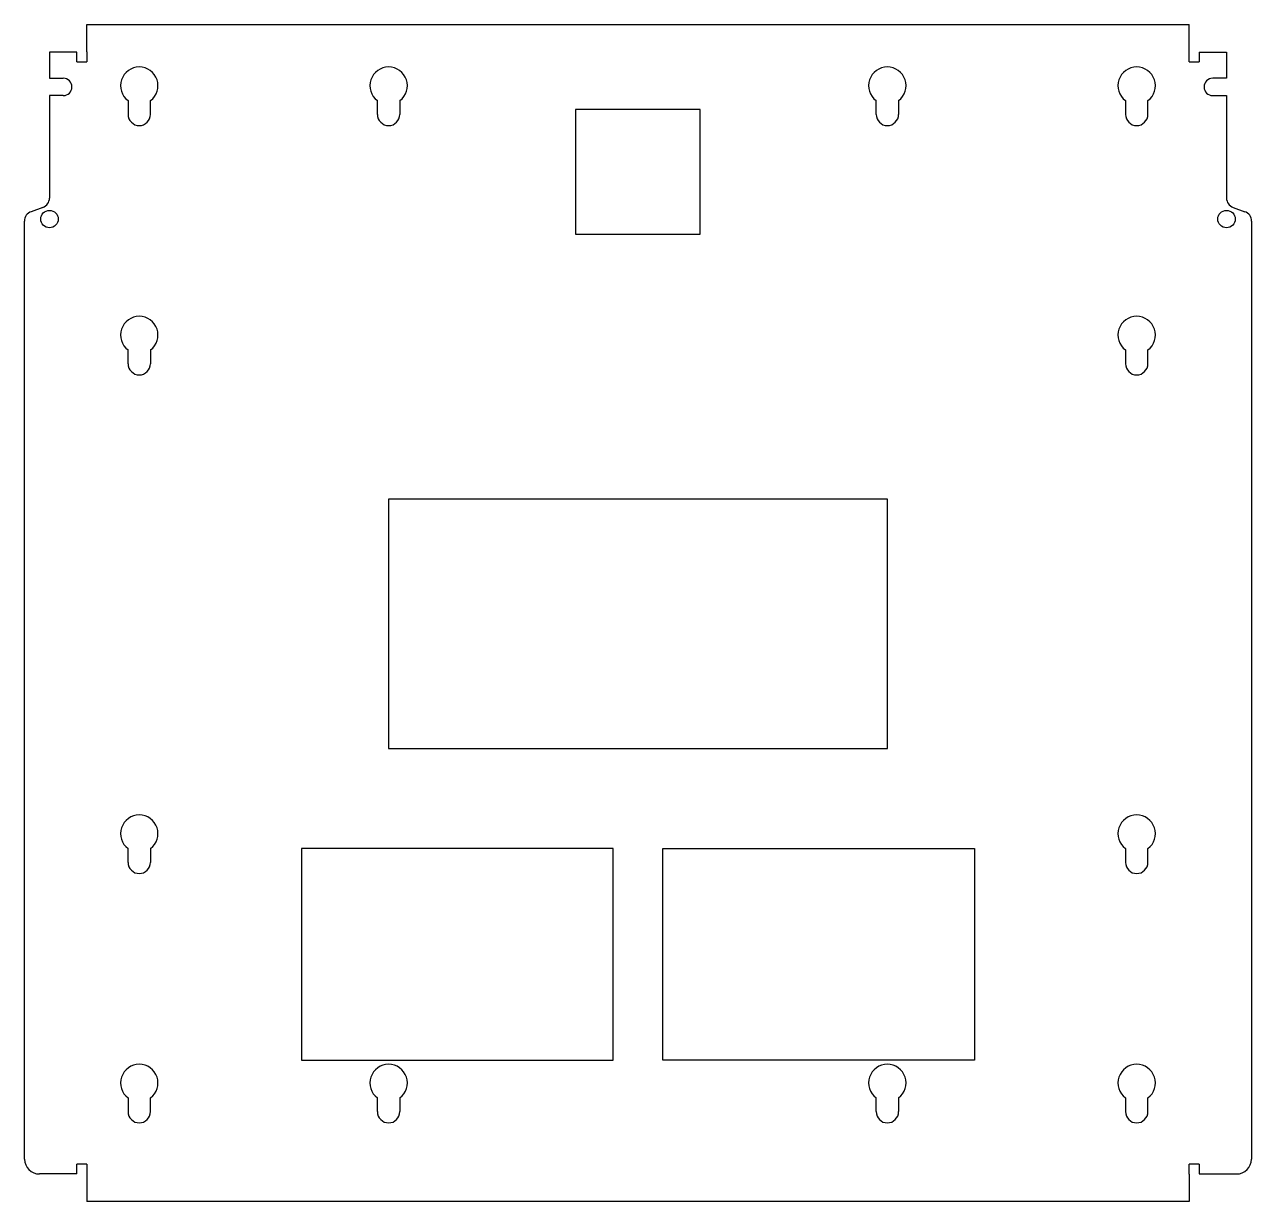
# Model space of a CAD drawing. Header units: millimetres. Extents: x 84 to 576, y -19 to 453.
import ezdxf

# ---------------------------------------------------------------- set-up
doc = ezdxf.new("R2010")
doc.units = ezdxf.units.MM
doc.layers.add('Default', color=7, linetype='Continuous')
doc.layers.add('SUPORTE_REGULAGE', color=7, linetype='Continuous')

# ---------------------------------------------------------------- blocks, each defined once
blk = doc.blocks.new('SE')
at = {"layer": 'SUPORTE_REGULAGE', "color": 7, "linetype": 'Continuous'}
for p, q in [((108.97, 453.37), (550.97, 453.37)), ((108.97, 442.37), (108.97, 453.37)), ((550.97, 442.37), (550.97, 453.37)), ((93.95, 442.34), (93.95, 431.84)), ((104.95, 442.34), (93.95, 442.34)), ((104.95, 438.34), (104.95, 442.34)), ((104.95, 438.34), (108.97, 438.34)), ((108.97, 442.37), (108.97, 438.34)), ((550.97, 438.34), (550.97, 442.37)), ((550.97, 438.34), (555, 438.34)), ((555, 442.34), (566, 442.34)), ((555, 442.34), (555, 438.34)), ((566, 442.34), (566, 431.84)), ((93.95, 431.84), (97.49, 431.84)), ((97.49, 431.84), (99.49, 431.84)), ((562.46, 431.84), (560.46, 431.84)), ((566, 431.84), (562.46, 431.84)), ((99.49, 424.84), (93.95, 424.84)), ((93.95, 424.84), (93.95, 383.79)), ((560.46, 424.84), (566, 424.84)), ((566, 424.84), (566, 383.79)), ((125.47, 422.84), (125.47, 417.34)), ((134.47, 417.34), (134.47, 422.84)), ((225.47, 417.34), (225.47, 422.84)), ((234.47, 422.84), (234.47, 417.34)), ((304.97, 419.34), (304.97, 369.34)), ((354.97, 419.34), (304.97, 419.34)), ((354.97, 369.34), (354.97, 419.34)), ((425.47, 417.34), (425.47, 422.84)), ((434.47, 422.84), (434.47, 417.34)), ((525.47, 422.84), (525.47, 417.34)), ((534.47, 417.34), (534.47, 422.84)), ((91.33, 380.04), (86.58, 378.3)), ((568.62, 380.04), (573.37, 378.3)), ((83.95, -1.66), (83.95, 374.55)), ((576, 374.55), (576, -1.66)), ((304.97, 369.34), (354.97, 369.34)), ((125.47, 317.34), (125.47, 322.84)), ((134.47, 322.84), (134.47, 317.34)), ((525.47, 322.84), (525.47, 317.34)), ((534.47, 317.34), (534.47, 322.84)), ((229.97, 262.94), (229.97, 162.94)), ((429.97, 262.94), (229.97, 262.94)), ((429.97, 162.94), (429.97, 262.94)), ((229.97, 162.94), (429.97, 162.94)), ((125.47, 117.34), (125.47, 122.84)), ((134.47, 122.84), (134.47, 117.34)), ((194.97, 122.94), (194.97, 37.94)), ((319.97, 122.94), (194.97, 122.94)), ((319.97, 37.94), (319.97, 122.94)), ((339.97, 37.94), (339.97, 122.94)), ((339.97, 122.94), (464.97, 122.94)), ((464.97, 122.94), (464.97, 37.94)), ((525.47, 122.84), (525.47, 117.34)), ((534.47, 117.34), (534.47, 122.84)), ((194.97, 37.94), (319.97, 37.94)), ((464.97, 37.94), (339.97, 37.94)), ((125.47, 22.84), (125.47, 17.34)), ((134.47, 17.34), (134.47, 22.84)), ((225.47, 17.34), (225.47, 22.84)), ((234.47, 22.84), (234.47, 17.34)), ((425.47, 17.34), (425.47, 22.84)), ((434.47, 22.84), (434.47, 17.34)), ((525.47, 22.84), (525.47, 17.34)), ((534.47, 17.34), (534.47, 22.84)), ((108.97, -3.66), (104.95, -3.66)), ((104.95, -7.66), (104.95, -3.66)), ((108.97, -3.66), (108.97, -7.68)), ((555, -3.66), (550.97, -3.66)), ((550.97, -7.68), (550.97, -3.66)), ((555, -3.66), (555, -7.66)), ((104.95, -7.66), (89.95, -7.66)), ((108.97, -7.68), (108.97, -18.68)), ((550.97, -7.68), (550.97, -18.68)), ((555, -7.66), (570, -7.66)), ((550.97, -18.68), (108.97, -18.68))]:
    blk.add_line(p, q, dxfattribs=at)
for centre in [(93.95, 375.34), (566, 375.34)]:
    blk.add_circle(centre, 3.5, dxfattribs=at)
for centre, radius, start, end in [((129.97, 428.84), 7.5, 306.8699, 233.1301), ((229.97, 428.84), 7.5, 306.8699, 233.1301), ((429.97, 428.84), 7.5, 306.8699, 233.1301), ((529.97, 428.84), 7.5, 306.8699, 233.1301), ((99.45, 428.34), 3.5, 270.6665, 89.3335), ((560.5, 428.34), 3.5, 90.6665, 269.3335), ((129.97, 417.34), 4.5, 180, 0), ((229.97, 417.34), 4.5, 180, 0), ((429.97, 417.34), 4.5, 180, 0), ((529.97, 417.34), 4.5, 180, 0), ((89.95, 383.79), 4, 290.0662, 0), ((570, 383.79), 4, 180, 249.9338), ((87.95, 374.55), 4, 110.0662, 180), ((572, 374.55), 4, 0, 69.9338), ((129.97, 328.84), 7.5, 306.8699, 233.1301), ((529.97, 328.84), 7.5, 306.8699, 233.1301), ((129.97, 317.34), 4.5, 180, 0), ((529.97, 317.34), 4.5, 180, 0), ((129.97, 128.84), 7.5, 306.8699, 233.1301), ((529.97, 128.84), 7.5, 306.8699, 233.1301), ((129.97, 117.34), 4.5, 180, 0), ((529.97, 117.34), 4.5, 180, 0), ((129.97, 28.84), 7.5, 306.8824, 233.1176), ((229.97, 28.84), 7.5, 306.8699, 233.1301), ((429.97, 28.84), 7.5, 306.8699, 233.1301), ((529.97, 28.84), 7.5, 306.8824, 233.1176), ((129.97, 17.34), 4.5, 180, 0), ((229.97, 17.34), 4.5, 180, 0), ((429.97, 17.34), 4.5, 180, 0), ((529.97, 17.34), 4.5, 180, 0), ((89.95, -1.66), 6, 180, 270), ((570, -1.66), 6, 270, 0)]:
    blk.add_arc(centre, radius, start, end, dxfattribs=at)

msp = doc.modelspace()

# ---------------------------------------------------------------- block references
at = {"layer": 'Default'}
msp.add_blockref('SE', (0, 0), dxfattribs=at)

doc.saveas('drawing.dxf')
